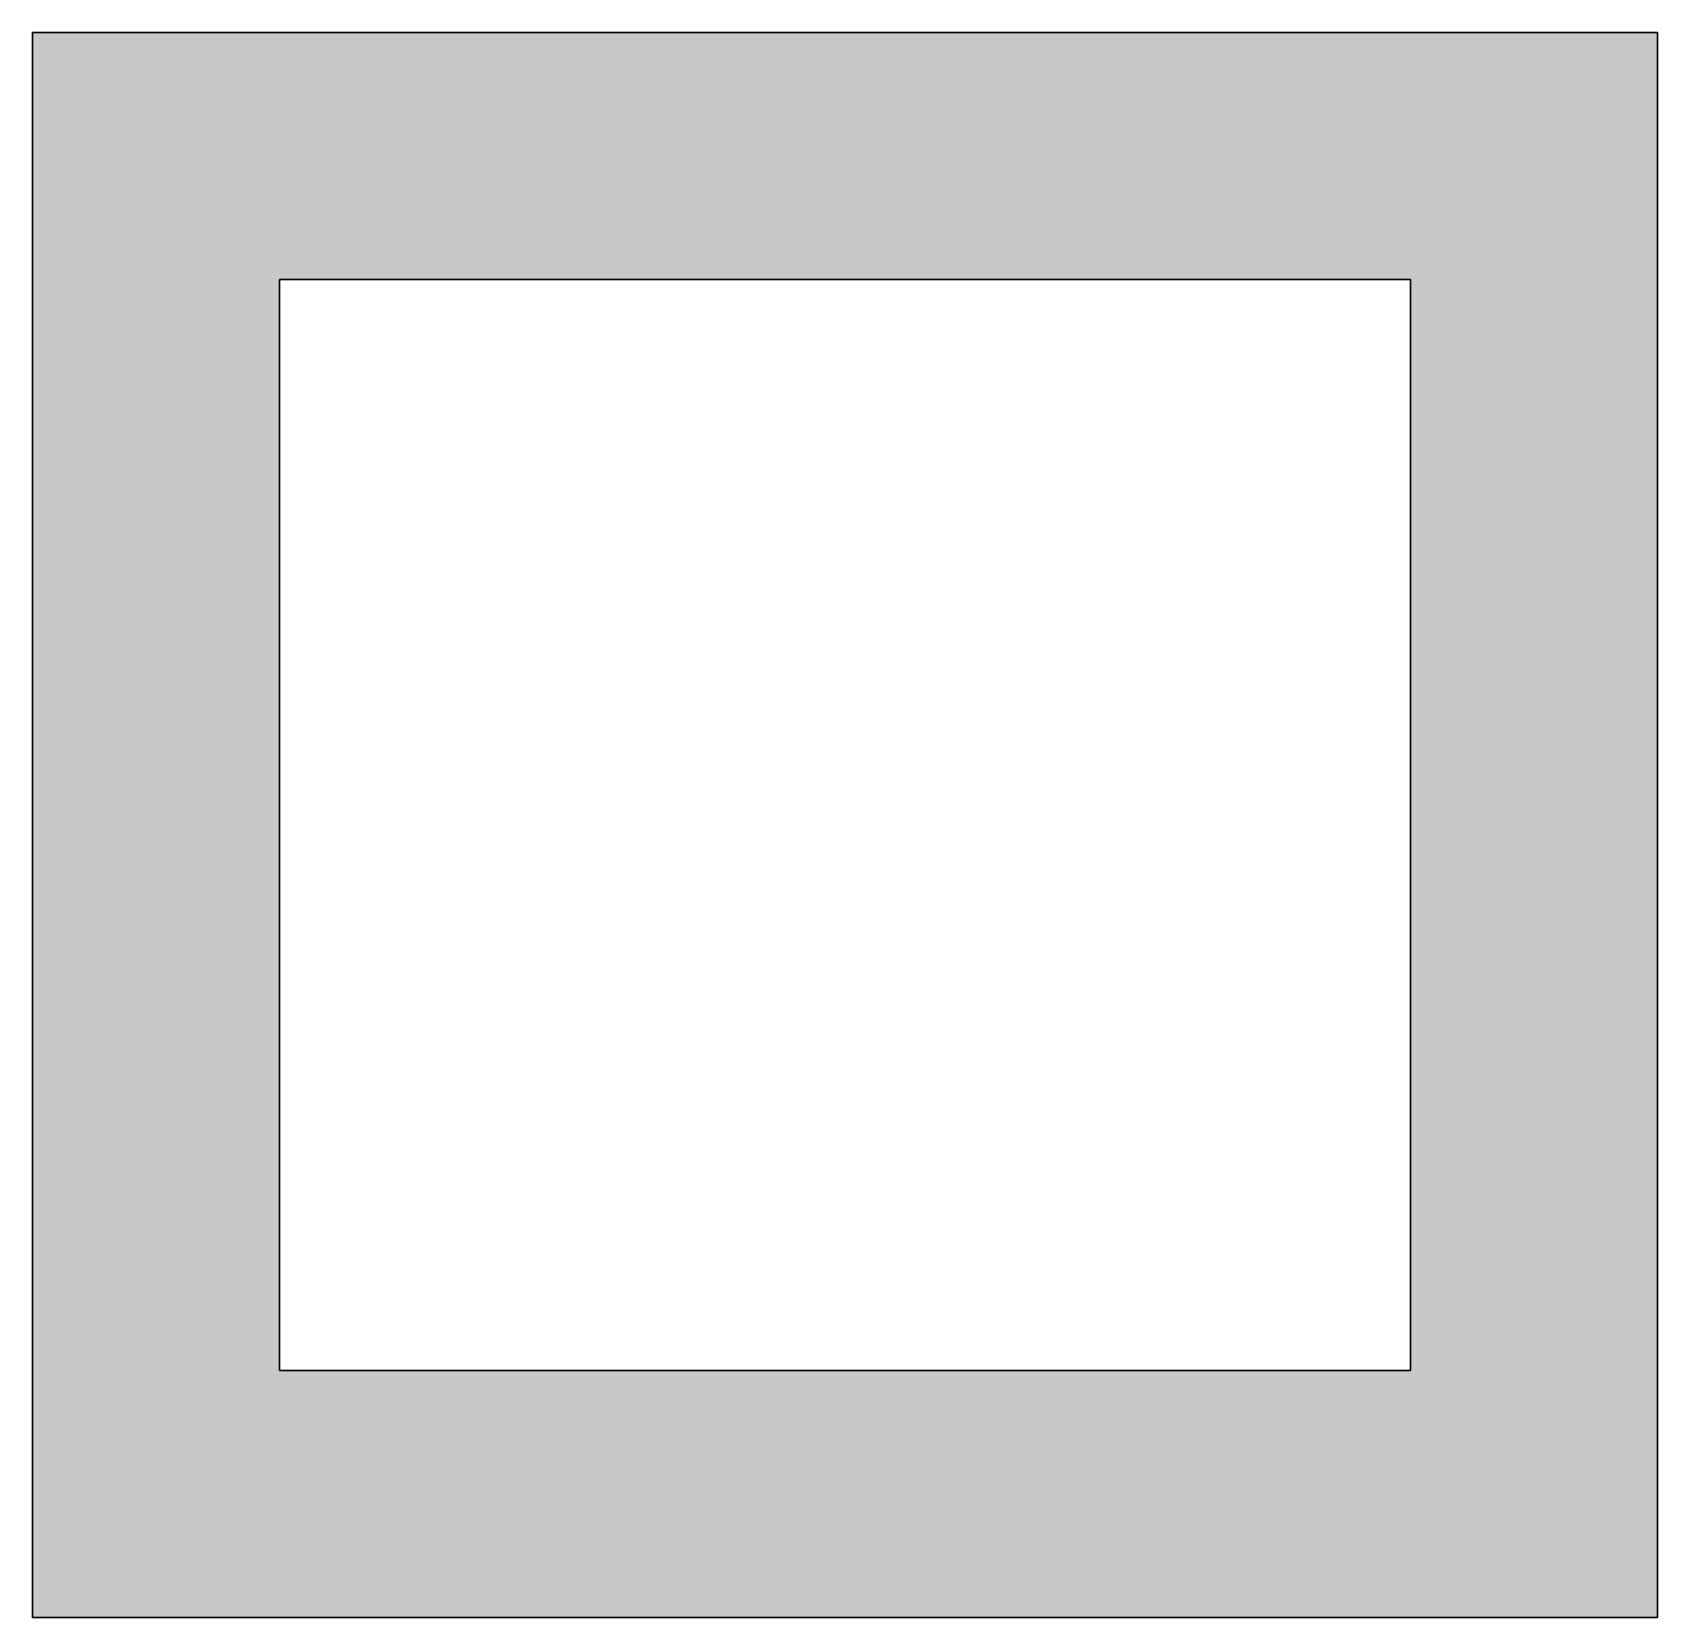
# Model space of a CAD drawing. Header units: millimetres. Extents: x 155927 to 295199, y -4084 to 97293.
# Drawn here: x 187570.6 to 188031.1, y 15183.2 to 15632.4 of the extents above; entities that cross this region are included whole.
import ezdxf

# ---------------------------------------------------------------- set-up
doc = ezdxf.new("R2010")
doc.units = ezdxf.units.MM
doc.header["$MEASUREMENT"] = 0
doc.layers.add('A-WALL-PATT', color=7, linetype='CONTINUOUS', lineweight=9)
doc.layers.add('I-WALL', color=7, linetype='CONTINUOUS', lineweight=9)

msp = doc.modelspace()

# ---------------------------------------------------------------- hatches: boundary and pattern name
at = {"layer": 'A-WALL-PATT'}
for points in [[(187640.58, 15562.41), (188031.08, 15562.41), (188031.08, 15632.41), (187570.58, 15632.41), (187570.58, 15562.41)], [(187640.58, 15183.21), (187640.58, 15562.41), (187570.58, 15562.41), (187570.58, 15183.21)], [(188031.08, 15253.21), (188031.08, 15562.41), (187961.08, 15562.41), (187961.08, 15253.21)], [(187640.58, 15183.21), (188031.08, 15183.21), (188031.08, 15253.21), (187640.58, 15253.21)]]:
    msp.add_hatch(color=256, dxfattribs=at).paths.add_polyline_path(points, flags=0)

# ---------------------------------------------------------------- linework, layer by layer
at = {"layer": 'I-WALL', "lineweight": 30}
for p, q in [((188031.08, 15632.41), (187570.58, 15632.41)), ((187570.58, 15632.41), (187570.58, 15562.41)), ((188031.08, 15562.41), (188031.08, 15632.41)), ((187570.58, 15562.41), (187570.58, 15183.21)), ((187640.58, 15562.41), (187961.08, 15562.41)), ((187640.58, 15253.21), (187640.58, 15562.41)), ((187961.08, 15562.41), (187961.08, 15253.21)), ((188031.08, 15253.21), (188031.08, 15562.41)), ((187961.08, 15253.21), (187640.58, 15253.21)), ((188031.08, 15183.21), (188031.08, 15253.21)), ((187570.58, 15183.21), (187640.58, 15183.21)), ((187640.58, 15183.21), (188031.08, 15183.21))]:
    msp.add_line(p, q, dxfattribs=at)

doc.saveas('drawing.dxf')
